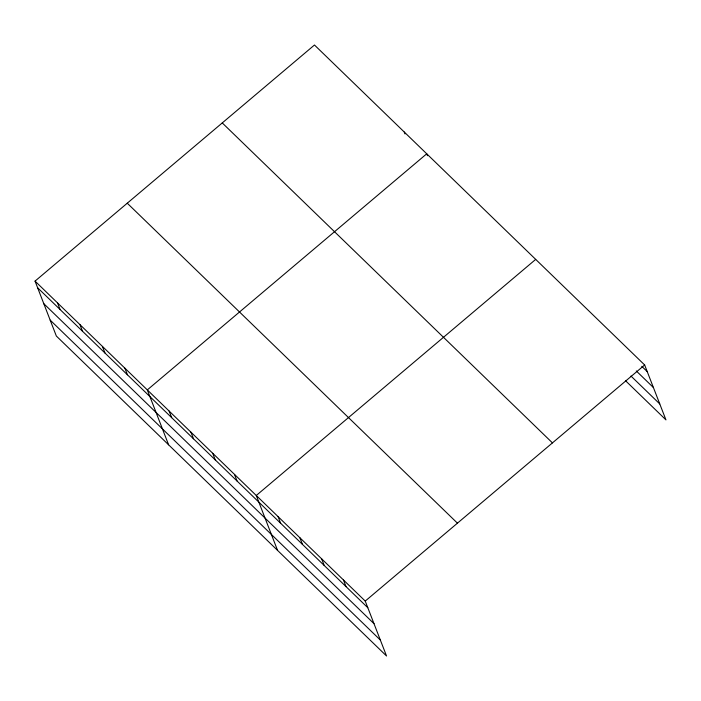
<?xml version="1.0" encoding="UTF-8"?>
<svg xmlns="http://www.w3.org/2000/svg" width="701" height="701" viewBox="0 0 701 701"><rect width="100%" height="100%" fill="white"/><g stroke="black" fill="none" stroke-linecap="round" stroke-linejoin="round"><path stroke-width="1.05" d="M35.05 281.119L365.239 601.081L386.531 655.987L56.343 336.024L35.05 281.119L314.469 45.013L644.657 364.976L665.95 419.881L625.476 380.661M535.695 259.388L256.277 495.493L277.57 550.399M365.239 601.081L644.657 364.976M641.783 366.343L647.233 371.626M636.289 370.952L653.411 387.548M630.979 376.051L659.772 403.951M222.261 122.929L552.449 442.892M127.258 203.211L457.446 523.165M37.626 287.769L367.815 607.732M43.804 303.691L373.992 623.653M50.165 320.094L380.354 640.057M427.47 155.701L426.734 153.799L147.315 389.905L168.608 444.811M404.275 132.042L405.012 133.944M343.446 579.964L346.022 586.614M321.654 558.846L324.23 565.497M299.862 537.728L302.438 544.379M278.069 516.611L280.645 523.261M234.485 474.375L237.061 481.026M212.692 453.258L215.268 459.909M190.9 432.14L193.476 438.791M169.107 411.023L171.684 417.673M124.866 368.148L127.442 374.798M102.407 346.39L104.984 353.041M79.958 324.633L82.534 331.284M57.5 302.876L60.084 309.527"/></g></svg>
